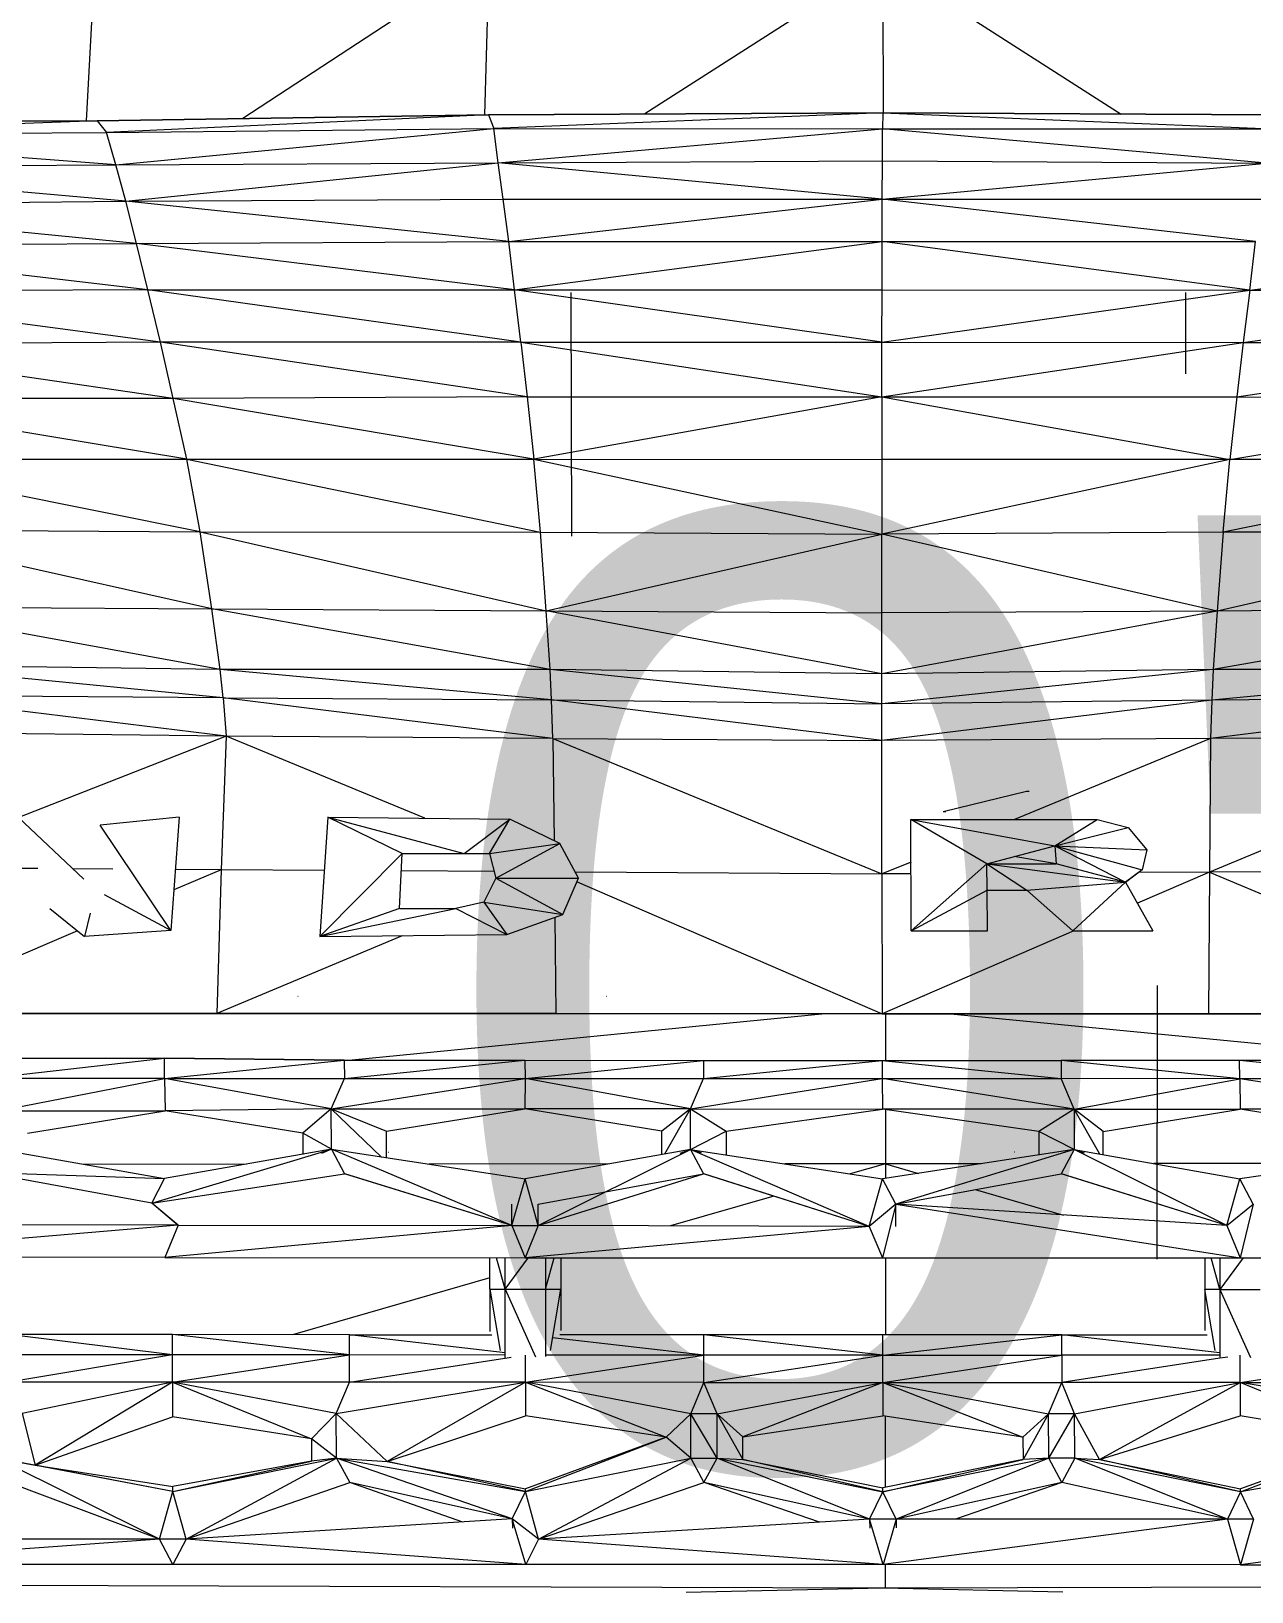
# Model space of a CAD drawing. Header units: inches. Extents: x 9610 to 16692, y -360 to 647.
# Drawn here: x 12435.37 to 12446.94, y 0.35 to 15.14 of the extents above; entities that cross this region are included whole.
import ezdxf

# ---------------------------------------------------------------- set-up
doc = ezdxf.new("R2010")
doc.units = ezdxf.units.IN
doc.header["$MEASUREMENT"] = 0
for name, color, linetype, lineweight in [('0-1', 7, 'Continuous', 5), ('0-3', 45, 'Continuous', 9), ('A-FLOR-LEVL', 51, 'Continuous', 9), ('A-GENM', 5, 'Continuous', 9)]:
    doc.layers.add(name, color=color, linetype=linetype, lineweight=lineweight)
doc.styles.add('Century Gothic', font='ufonts.com_century-gothic.ttf', dxfattribs={"height": 9})

# ---------------------------------------------------------------- blocks, each defined once
blk = doc.blocks.new('Land_Rover_Evoque_-_SUV_Car_Vehicle_Automobile_13067 - Land Rover EVOQUE_dwg-1230547-BUILDING SECTION - EAST_WEST - LOOKING NORTH')
at = {"layer": 'A-GENM'}
for p, q in [((12439.709, 15.841), (12437.375, 14.312)), ((12439.669, 14.347), (12439.709, 15.841)), ((12435.895, 14.29), (12435.976, 15.822)), ((12443.441, 15.801), (12441.186, 14.355)), ((12443.441, 15.801), (12445.699, 14.353)), ((12443.441, 15.801), (12443.442, 14.366)), ((12439.702, 14.348), (12443.439, 14.366)), ((12443.439, 14.366), (12439.702, 14.348)), ((12443.439, 14.366), (12439.754, 14.216)), ((12443.439, 14.366), (12443.438, 14.214)), ((12443.439, 14.366), (12447.177, 14.346)), ((12443.439, 14.366), (12447.122, 14.213)), ((12447.177, 14.346), (12443.439, 14.366)), ((12432.271, 14.272), (12435.994, 14.291)), ((12435.994, 14.291), (12432.271, 14.272)), ((12435.994, 14.291), (12432.415, 14.159)), ((12435.994, 14.291), (12439.702, 14.348)), ((12439.702, 14.348), (12435.994, 14.291)), ((12435.994, 14.291), (12436.084, 14.178)), ((12439.702, 14.348), (12436.084, 14.178)), ((12436.084, 14.178), (12439.754, 14.216)), ((12436.17, 13.873), (12439.754, 14.216)), ((12439.702, 14.348), (12439.754, 14.216)), ((12439.796, 13.891), (12439.754, 14.216)), ((12439.754, 14.216), (12443.438, 14.214)), ((12439.796, 13.891), (12443.438, 14.214)), ((12443.436, 13.909), (12443.438, 14.214)), ((12447.077, 13.889), (12443.438, 14.214)), ((12443.438, 14.214), (12447.122, 14.213)), ((12432.415, 14.159), (12436.084, 14.178)), ((12436.17, 13.873), (12432.415, 14.159)), ((12436.17, 13.873), (12436.084, 14.178)), ((12439.796, 13.891), (12443.436, 13.909)), ((12443.435, 13.547), (12443.436, 13.909)), ((12443.436, 13.909), (12447.077, 13.889)), ((12432.539, 13.854), (12436.17, 13.873)), ((12436.266, 13.529), (12432.539, 13.854)), ((12436.17, 13.873), (12439.796, 13.891)), ((12436.266, 13.529), (12436.17, 13.873)), ((12436.266, 13.529), (12439.796, 13.891)), ((12439.843, 13.548), (12439.796, 13.891)), ((12443.435, 13.547), (12439.796, 13.891)), ((12443.435, 13.547), (12447.077, 13.889)), ((12432.683, 13.491), (12436.266, 13.529)), ((12436.366, 13.128), (12432.683, 13.491)), ((12436.266, 13.529), (12439.843, 13.548)), ((12436.366, 13.128), (12436.266, 13.529)), ((12439.895, 13.146), (12436.266, 13.529)), ((12439.895, 13.146), (12439.843, 13.548)), ((12439.843, 13.548), (12443.435, 13.547)), ((12439.895, 13.146), (12443.435, 13.547)), ((12443.434, 13.146), (12443.435, 13.547)), ((12446.973, 13.145), (12443.435, 13.547)), ((12443.435, 13.547), (12447.028, 13.546)), ((12432.836, 13.109), (12436.366, 13.128)), ((12436.476, 12.689), (12432.836, 13.109)), ((12436.366, 13.128), (12439.895, 13.146)), ((12436.476, 12.689), (12436.366, 13.128)), ((12439.949, 12.688), (12436.366, 13.128)), ((12439.949, 12.688), (12439.895, 13.146)), ((12439.895, 13.146), (12443.434, 13.146)), ((12439.949, 12.688), (12443.434, 13.146)), ((12443.433, 12.687), (12443.434, 13.146)), ((12446.917, 12.686), (12443.434, 13.146)), ((12443.434, 13.146), (12446.973, 13.145)), ((12446.917, 12.686), (12446.973, 13.145)), ((12446.917, 12.686), (12450.503, 13.124)), ((12436.476, 12.689), (12433.01, 12.67)), ((12436.596, 12.191), (12433.01, 12.67)), ((12440.009, 12.191), (12436.476, 12.689)), ((12436.596, 12.191), (12436.476, 12.689)), ((12436.476, 12.689), (12439.949, 12.688)), ((12440.009, 12.191), (12439.949, 12.688)), ((12443.432, 12.19), (12439.949, 12.688)), ((12439.949, 12.688), (12443.433, 12.687)), ((12440.482, 12.662), (12440.489, 10.354)), ((12443.432, 12.19), (12443.433, 12.687)), ((12443.432, 12.19), (12446.917, 12.686)), ((12443.433, 12.687), (12446.917, 12.686)), ((12446.312, 11.891), (12446.31, 12.661)), ((12446.917, 12.686), (12446.855, 12.189)), ((12446.855, 12.189), (12450.391, 12.685)), ((12446.917, 12.686), (12450.391, 12.685)), ((12436.596, 12.191), (12433.183, 12.173)), ((12436.716, 11.656), (12433.183, 12.173)), ((12440.009, 12.191), (12436.596, 12.191)), ((12440.069, 11.674), (12436.596, 12.191)), ((12436.716, 11.656), (12436.596, 12.191)), ((12440.009, 12.191), (12440.069, 11.674)), ((12440.009, 12.191), (12443.431, 11.674)), ((12440.009, 12.191), (12443.432, 12.19)), ((12443.431, 11.674), (12443.432, 12.19)), ((12443.431, 11.674), (12446.855, 12.189)), ((12443.432, 12.19), (12446.855, 12.189)), ((12446.855, 12.189), (12446.794, 11.673)), ((12446.794, 11.673), (12450.269, 12.188)), ((12446.855, 12.189), (12450.269, 12.188)), ((12436.845, 11.082), (12433.365, 11.656)), ((12436.716, 11.656), (12433.365, 11.656)), ((12440.069, 11.674), (12436.716, 11.656)), ((12436.845, 11.082), (12436.716, 11.656)), ((12440.133, 11.081), (12436.716, 11.656)), ((12440.069, 11.674), (12443.431, 11.674)), ((12440.069, 11.674), (12440.133, 11.081)), ((12443.431, 11.674), (12440.133, 11.081)), ((12443.431, 11.674), (12443.43, 11.08)), ((12443.431, 11.674), (12446.794, 11.673)), ((12443.431, 11.674), (12446.727, 11.08)), ((12446.794, 11.673), (12446.727, 11.08)), ((12446.727, 11.08), (12450.147, 11.652)), ((12446.794, 11.673), (12450.147, 11.652)), ((12436.971, 10.393), (12433.548, 11.082)), ((12433.548, 11.082), (12436.845, 11.082)), ((12436.971, 10.393), (12436.845, 11.082)), ((12436.845, 11.082), (12440.195, 10.392)), ((12436.845, 11.082), (12440.133, 11.081)), ((12440.195, 10.392), (12440.133, 11.081)), ((12440.133, 11.081), (12443.43, 11.08)), ((12440.133, 11.081), (12443.43, 10.372)), ((12446.727, 11.08), (12443.43, 11.08)), ((12446.727, 11.08), (12443.43, 10.372)), ((12443.43, 11.08), (12443.43, 10.372)), ((12446.665, 10.39), (12446.727, 11.08)), ((12450.016, 11.078), (12446.665, 10.39)), ((12450.016, 11.078), (12446.727, 11.08)), ((12437.081, 9.665), (12433.736, 10.413)), ((12433.736, 10.413), (12436.971, 10.393)), ((12437.081, 9.665), (12436.971, 10.393)), ((12436.971, 10.393), (12440.251, 9.644)), ((12436.971, 10.393), (12440.195, 10.392)), ((12440.251, 9.644), (12440.195, 10.392)), ((12440.195, 10.392), (12443.43, 10.372)), ((12440.251, 9.644), (12443.43, 10.372)), ((12446.665, 10.39), (12443.43, 10.372)), ((12446.609, 9.643), (12443.43, 10.372)), ((12443.43, 9.625), (12443.43, 10.372)), ((12446.665, 10.39), (12446.609, 9.643)), ((12449.889, 10.389), (12446.609, 9.643)), ((12449.889, 10.389), (12446.665, 10.39)), ((12437.159, 9.09), (12433.905, 9.684)), ((12433.905, 9.684), (12437.081, 9.665)), ((12440.287, 9.089), (12437.081, 9.665)), ((12437.159, 9.09), (12437.081, 9.665)), ((12437.081, 9.665), (12440.251, 9.644)), ((12443.43, 9.049), (12440.251, 9.644)), ((12440.287, 9.089), (12440.251, 9.644)), ((12440.251, 9.644), (12443.43, 9.625)), ((12446.609, 9.643), (12443.43, 9.049)), ((12446.609, 9.643), (12443.43, 9.625)), ((12443.43, 9.049), (12443.43, 9.625)), ((12449.777, 9.661), (12446.572, 9.087)), ((12446.609, 9.643), (12446.572, 9.087)), ((12449.777, 9.661), (12446.609, 9.643)), ((12437.188, 8.821), (12434.026, 9.128)), ((12437.159, 9.09), (12434.026, 9.128)), ((12437.188, 8.821), (12437.159, 9.09)), ((12440.301, 8.801), (12437.159, 9.09)), ((12440.287, 9.089), (12437.159, 9.09)), ((12440.301, 8.801), (12440.287, 9.089)), ((12443.43, 8.762), (12440.287, 9.089)), ((12443.43, 9.049), (12440.287, 9.089)), ((12446.572, 9.087), (12443.43, 8.762)), ((12446.572, 9.087), (12443.43, 9.049)), ((12443.43, 8.762), (12443.43, 9.049)), ((12449.7, 9.087), (12446.558, 8.799)), ((12446.572, 9.087), (12446.558, 8.799)), ((12449.7, 9.087), (12446.572, 9.087)), ((12437.188, 8.821), (12434.064, 8.841)), ((12437.217, 8.456), (12434.064, 8.841)), ((12440.314, 8.436), (12437.188, 8.821)), ((12437.188, 8.821), (12437.217, 8.456)), ((12437.188, 8.821), (12440.301, 8.801)), ((12440.314, 8.436), (12440.301, 8.801)), ((12443.43, 8.417), (12440.301, 8.801)), ((12440.301, 8.801), (12443.43, 8.762)), ((12446.558, 8.799), (12443.43, 8.417)), ((12446.558, 8.799), (12443.43, 8.762)), ((12443.43, 8.417), (12443.43, 8.762)), ((12449.671, 8.818), (12446.546, 8.435)), ((12446.558, 8.799), (12446.546, 8.435)), ((12449.671, 8.818), (12446.558, 8.799)), ((12437.217, 8.456), (12434.114, 8.495)), ((12437.217, 8.456), (12435.244, 7.682)), ((12437.217, 8.456), (12437.171, 7.19)), ((12440.314, 8.436), (12437.217, 8.456)), ((12439.099, 7.678), (12437.217, 8.456)), ((12440.314, 8.436), (12440.325, 7.464)), ((12440.314, 8.436), (12443.432, 7.15)), ((12440.314, 8.436), (12443.43, 8.417)), ((12446.546, 8.435), (12443.43, 8.417)), ((12446.546, 8.435), (12444.688, 7.668)), ((12449.643, 8.453), (12446.535, 7.168)), ((12446.546, 8.435), (12446.535, 7.168)), ((12449.643, 8.453), (12446.546, 8.435)), ((12443.432, 7.15), (12443.43, 8.417)), ((12444.011, 7.742), (12444.801, 7.934)), ((12444.801, 7.934), (12444.828, 7.935)), ((12444.011, 7.742), (12444.038, 7.743)), ((12435.869, 7.1), (12435.246, 7.689)), ((12436.773, 7.689), (12436.024, 7.612)), ((12436.693, 6.614), (12436.024, 7.612)), ((12436.773, 7.689), (12436.693, 6.614)), ((12438.18, 7.689), (12438.105, 6.556)), ((12438.18, 7.689), (12439.904, 7.669)), ((12438.885, 7.343), (12438.18, 7.689)), ((12438.18, 7.689), (12439.472, 7.343)), ((12439.472, 7.343), (12439.904, 7.669)), ((12439.714, 7.343), (12439.904, 7.669)), ((12440.378, 7.438), (12439.904, 7.669)), ((12443.708, 6.612), (12443.705, 7.668)), ((12443.705, 7.668), (12445.47, 7.668)), ((12444.425, 7.246), (12443.705, 7.668)), ((12443.705, 7.668), (12445.071, 7.418)), ((12445.071, 7.418), (12445.47, 7.668)), ((12445.071, 7.418), (12445.764, 7.591)), ((12445.47, 7.668), (12445.764, 7.591)), ((12445.764, 7.591), (12445.941, 7.379)), ((12439.714, 7.343), (12440.378, 7.438)), ((12439.772, 7.112), (12440.378, 7.438)), ((12440.557, 7.112), (12440.378, 7.438)), ((12444.425, 7.246), (12445.071, 7.418)), ((12445.071, 7.418), (12445.083, 7.246)), ((12445.071, 7.418), (12445.941, 7.379)), ((12445.071, 7.418), (12445.898, 7.188)), ((12445.071, 7.418), (12445.739, 7.072)), ((12438.885, 7.343), (12438.105, 6.556)), ((12438.859, 6.824), (12438.885, 7.343)), ((12438.885, 7.343), (12439.472, 7.343)), ((12439.472, 7.343), (12439.714, 7.343)), ((12439.714, 7.343), (12439.772, 7.112)), ((12443.707, 7.263), (12443.432, 7.15)), ((12445.083, 7.246), (12444.684, 7.315)), ((12445.941, 7.379), (12445.898, 7.188)), ((12435.431, 7.201), (12434.954, 7.204)), ((12436.142, 7.196), (12435.765, 7.199)), ((12437.171, 7.19), (12436.722, 6.999)), ((12437.171, 7.19), (12436.736, 7.192)), ((12437.171, 7.19), (12437.129, 5.827)), ((12438.147, 7.184), (12437.171, 7.19)), ((12439.757, 7.173), (12438.876, 7.179)), ((12439.772, 7.112), (12439.658, 6.882)), ((12439.772, 7.112), (12440.408, 6.767)), ((12439.772, 7.112), (12440.557, 7.112)), ((12440.408, 6.767), (12440.557, 7.112)), ((12440.526, 7.169), (12443.432, 7.15)), ((12443.707, 7.152), (12443.432, 7.15)), ((12443.432, 7.15), (12443.434, 5.825)), ((12443.708, 6.612), (12444.425, 7.246)), ((12444.429, 6.996), (12444.425, 7.246)), ((12444.425, 7.246), (12444.806, 6.996)), ((12444.425, 7.246), (12445.739, 7.072)), ((12444.425, 7.246), (12445.083, 7.246)), ((12445.739, 7.072), (12445.083, 7.246)), ((12445.898, 7.188), (12445.739, 7.072)), ((12445.898, 7.188), (12445.741, 7.069)), ((12446.535, 7.168), (12445.853, 6.872)), ((12446.535, 7.168), (12445.865, 7.164)), ((12446.535, 7.168), (12446.525, 5.824)), ((12447.236, 7.172), (12446.535, 7.168)), ((12446.535, 7.168), (12447.399, 6.806)), ((12440.542, 7.077), (12443.434, 5.825)), ((12443.708, 6.612), (12444.429, 6.996)), ((12444.433, 6.612), (12444.429, 6.996)), ((12444.429, 6.996), (12444.806, 6.996)), ((12444.806, 6.996), (12445.739, 7.072)), ((12444.806, 6.996), (12445.242, 6.612)), ((12445.739, 7.072), (12445.242, 6.612)), ((12445.739, 7.072), (12446, 6.612)), ((12435.546, 6.822), (12435.876, 6.557)), ((12436.693, 6.614), (12436.063, 6.952)), ((12438.859, 6.824), (12438.105, 6.556)), ((12438.105, 6.556), (12439.395, 6.824)), ((12438.859, 6.824), (12439.395, 6.824)), ((12439.658, 6.882), (12439.395, 6.824)), ((12439.395, 6.824), (12439.877, 6.575)), ((12439.658, 6.882), (12439.877, 6.575)), ((12439.658, 6.882), (12440.408, 6.767)), ((12435.927, 6.78), (12435.876, 6.557)), ((12439.877, 6.575), (12440.408, 6.767)), ((12440.332, 6.739), (12440.342, 5.826)), ((12435.809, 6.61), (12433.971, 5.827)), ((12436.693, 6.614), (12435.876, 6.557)), ((12438.886, 6.565), (12437.129, 5.827)), ((12438.105, 6.556), (12439.877, 6.575)), ((12445.251, 6.612), (12443.434, 5.825)), ((12443.708, 6.612), (12444.433, 6.612)), ((12445.242, 6.612), (12446, 6.612)), ((12446.041, 6.093), (12446.037, 3.5)), ((12446.039, 6.094), (12446.041, 6.093)), ((12437.895, 5.991), (12437.899, 5.991)), ((12440.821, 5.993), (12440.824, 5.993)), ((12443.828, 5.995), (12443.831, 5.995)), ((12433.971, 5.827), (12437.129, 5.827)), ((12437.129, 5.827), (12433.971, 5.827)), ((12437.129, 5.826), (12433.972, 5.827)), ((12437.129, 5.827), (12440.342, 5.826)), ((12440.342, 5.826), (12437.129, 5.827)), ((12440.342, 5.826), (12437.129, 5.826)), ((12442.892, 5.825), (12438.412, 5.384)), ((12440.342, 5.826), (12443.434, 5.825)), ((12443.434, 5.825), (12440.342, 5.826)), ((12443.434, 5.825), (12440.342, 5.826)), ((12443.434, 5.825), (12446.525, 5.824)), ((12446.525, 5.824), (12443.434, 5.825)), ((12446.526, 5.824), (12443.434, 5.825)), ((12443.466, 5.825), (12443.465, 5.38)), ((12448.611, 5.382), (12444.051, 5.825)), ((12446.525, 5.824), (12449.738, 5.823)), ((12449.738, 5.823), (12446.525, 5.824)), ((12449.739, 5.823), (12446.526, 5.824)), ((12434.936, 5.404), (12436.632, 5.404)), ((12434.936, 5.404), (12436.632, 5.403)), ((12434.936, 5.212), (12436.632, 5.403)), ((12438.334, 5.384), (12436.632, 5.404)), ((12436.632, 5.212), (12436.632, 5.403)), ((12436.632, 5.403), (12438.334, 5.384)), ((12436.632, 5.212), (12438.334, 5.384)), ((12438.334, 5.384), (12440.048, 5.384)), ((12438.334, 5.384), (12438.339, 5.212)), ((12438.339, 5.212), (12440.048, 5.384)), ((12440.048, 5.384), (12441.741, 5.383)), ((12440.048, 5.384), (12440.049, 5.211)), ((12440.049, 5.211), (12441.741, 5.383)), ((12441.741, 5.383), (12443.435, 5.383)), ((12441.741, 5.383), (12441.741, 5.211)), ((12441.741, 5.211), (12443.435, 5.383)), ((12443.435, 5.383), (12445.13, 5.383)), ((12443.435, 5.383), (12443.435, 5.21)), ((12443.435, 5.383), (12445.13, 5.21)), ((12446.821, 5.382), (12445.13, 5.383)), ((12446.822, 5.209), (12445.13, 5.383)), ((12445.13, 5.383), (12445.13, 5.21)), ((12448.536, 5.381), (12446.821, 5.382)), ((12448.531, 5.209), (12446.821, 5.382)), ((12446.822, 5.209), (12446.821, 5.382)), ((12436.632, 5.212), (12434.936, 5.212)), ((12435.057, 4.905), (12436.632, 5.212)), ((12438.213, 4.924), (12436.632, 5.212)), ((12436.632, 5.212), (12438.339, 5.212)), ((12436.632, 5.212), (12436.638, 4.904)), ((12438.213, 4.924), (12438.339, 5.212)), ((12438.213, 4.924), (12440.049, 5.211)), ((12438.339, 5.212), (12440.049, 5.211)), ((12440.049, 5.211), (12440.047, 4.923)), ((12441.617, 4.923), (12440.049, 5.211)), ((12440.049, 5.211), (12441.741, 5.211)), ((12441.617, 4.923), (12441.741, 5.211)), ((12441.617, 4.923), (12443.435, 5.21)), ((12441.741, 5.211), (12443.435, 5.21)), ((12445.253, 4.922), (12443.435, 5.21)), ((12443.435, 5.21), (12445.13, 5.21)), ((12443.435, 5.21), (12443.436, 4.922)), ((12445.253, 4.922), (12445.13, 5.21)), ((12446.822, 5.209), (12445.13, 5.21)), ((12445.253, 4.922), (12446.822, 5.209)), ((12448.657, 4.921), (12446.822, 5.209)), ((12448.531, 5.209), (12446.822, 5.209)), ((12446.822, 5.209), (12446.825, 4.921)), ((12435.057, 4.905), (12436.638, 4.904)), ((12435.333, 4.694), (12436.638, 4.904)), ((12438.213, 4.924), (12436.638, 4.904)), ((12437.944, 4.693), (12436.638, 4.904)), ((12438.213, 4.924), (12437.944, 4.693)), ((12438.215, 4.54), (12438.213, 4.924)), ((12438.213, 4.924), (12438.69, 4.467)), ((12438.213, 4.924), (12438.735, 4.712)), ((12438.213, 4.924), (12440.047, 4.923)), ((12438.735, 4.712), (12440.047, 4.923)), ((12441.345, 4.711), (12440.047, 4.923)), ((12441.617, 4.923), (12440.047, 4.923)), ((12441.617, 4.923), (12441.345, 4.711)), ((12441.375, 4.496), (12441.617, 4.923)), ((12441.618, 4.539), (12441.617, 4.923)), ((12441.617, 4.923), (12441.956, 4.711)), ((12441.617, 4.923), (12443.436, 4.922)), ((12441.956, 4.711), (12443.436, 4.922)), ((12444.917, 4.71), (12443.436, 4.922)), ((12445.253, 4.922), (12443.436, 4.922)), ((12443.465, 4.922), (12443.464, 4.402)), ((12445.253, 4.922), (12444.917, 4.71)), ((12445.497, 4.495), (12445.253, 4.922)), ((12445.527, 4.71), (12445.253, 4.922)), ((12445.253, 4.922), (12445.254, 4.538)), ((12445.253, 4.922), (12446.825, 4.921)), ((12445.527, 4.71), (12446.825, 4.921)), ((12448.138, 4.709), (12446.825, 4.921)), ((12448.657, 4.921), (12446.825, 4.921)), ((12437.944, 4.693), (12437.944, 4.492)), ((12438.215, 4.54), (12437.944, 4.693)), ((12438.735, 4.461), (12438.735, 4.712)), ((12441.345, 4.491), (12441.345, 4.711)), ((12441.618, 4.539), (12441.956, 4.711)), ((12441.956, 4.711), (12441.956, 4.487)), ((12444.917, 4.71), (12444.917, 4.486)), ((12445.254, 4.538), (12444.917, 4.71)), ((12445.527, 4.489), (12445.527, 4.71)), ((12435.057, 4.54), (12436.634, 4.262)), ((12436.513, 4.031), (12438.215, 4.54)), ((12438.215, 4.54), (12436.634, 4.262)), ((12438.215, 4.54), (12438.121, 4.499)), ((12438.215, 4.54), (12440.05, 4.261)), ((12439.925, 3.819), (12438.215, 4.54)), ((12438.215, 4.54), (12438.34, 4.309)), ((12438.751, 4.512), (12438.754, 4.513)), ((12441.618, 4.539), (12440.05, 4.261)), ((12440.173, 3.819), (12441.618, 4.539)), ((12441.521, 4.505), (12441.618, 4.539)), ((12441.618, 4.539), (12441.717, 4.51)), ((12441.618, 4.539), (12443.436, 4.26)), ((12443.312, 3.809), (12441.618, 4.539)), ((12441.618, 4.539), (12441.741, 4.309)), ((12441.677, 4.514), (12441.68, 4.515)), ((12445.254, 4.538), (12443.436, 4.26)), ((12445.254, 4.538), (12443.562, 4.02)), ((12444.684, 4.516), (12444.688, 4.517)), ((12445.254, 4.538), (12445.131, 4.308)), ((12445.254, 4.538), (12445.157, 4.51)), ((12445.35, 4.504), (12445.254, 4.538)), ((12445.254, 4.538), (12446.823, 4.259)), ((12446.7, 3.817), (12445.254, 4.538)), ((12448.658, 4.537), (12446.823, 4.259)), ((12436.513, 4.031), (12434.937, 4.32)), ((12434.937, 4.32), (12436.634, 4.262)), ((12437.411, 4.398), (12435.867, 4.397)), ((12436.513, 4.031), (12438.34, 4.309)), ((12439.925, 3.819), (12438.34, 4.309)), ((12439.925, 3.819), (12438.341, 4.309)), ((12440.838, 4.401), (12439.137, 4.399)), ((12440.173, 3.819), (12441.741, 4.309)), ((12440.174, 4.02), (12441.741, 4.309)), ((12443.312, 3.809), (12441.741, 4.309)), ((12443.312, 3.809), (12441.743, 4.308)), ((12443.464, 4.402), (12442.512, 4.402)), ((12443.464, 4.402), (12443.132, 4.307)), ((12444.372, 4.403), (12443.464, 4.402)), ((12443.464, 4.402), (12443.464, 4.264)), ((12443.464, 4.402), (12443.778, 4.312)), ((12443.562, 4.02), (12445.131, 4.308)), ((12446.7, 3.817), (12445.131, 4.308)), ((12446.7, 3.817), (12445.132, 4.307)), ((12447.789, 4.405), (12446.007, 4.404)), ((12436.513, 4.031), (12436.634, 4.262)), ((12439.925, 3.819), (12440.05, 4.261)), ((12440.173, 3.819), (12440.05, 4.261)), ((12443.312, 3.809), (12443.436, 4.26)), ((12443.562, 4.02), (12443.436, 4.26)), ((12444.315, 4.158), (12445.153, 3.917)), ((12446.7, 3.817), (12446.823, 4.259)), ((12446.95, 4.019), (12446.823, 4.259)), ((12436.761, 3.82), (12436.513, 4.031)), ((12436.513, 4.031), (12436.514, 4.031)), ((12436.761, 3.819), (12436.513, 4.031)), ((12436.761, 3.819), (12436.514, 4.031)), ((12436.761, 3.82), (12436.514, 4.031)), ((12439.925, 3.819), (12439.925, 4.021)), ((12440.173, 3.819), (12440.174, 4.02)), ((12442.406, 4.097), (12441.428, 3.815)), ((12443.562, 4.02), (12443.312, 3.809)), ((12443.562, 4.02), (12443.437, 3.511)), ((12446.7, 3.817), (12443.562, 4.02)), ((12443.563, 3.808), (12443.562, 4.02)), ((12443.562, 4.02), (12446.825, 3.51)), ((12446.7, 3.817), (12446.95, 4.019)), ((12446.95, 4.019), (12446.825, 3.51)), ((12436.761, 3.82), (12433.246, 3.523)), ((12436.761, 3.82), (12433.372, 3.83)), ((12436.761, 3.82), (12436.635, 3.513)), ((12439.925, 3.819), (12436.635, 3.513)), ((12436.761, 3.819), (12436.761, 3.82)), ((12436.761, 3.82), (12439.925, 3.819)), ((12439.925, 3.819), (12439.924, 3.819)), ((12439.925, 3.819), (12440.173, 3.819)), ((12439.925, 3.819), (12440.051, 3.512)), ((12440.173, 3.819), (12440.051, 3.512)), ((12443.312, 3.809), (12440.051, 3.512)), ((12443.312, 3.809), (12440.173, 3.819)), ((12443.312, 3.809), (12440.173, 3.819)), ((12440.174, 3.819), (12440.173, 3.819)), ((12443.312, 3.809), (12443.312, 3.809)), ((12443.312, 3.809), (12443.437, 3.511)), ((12446.7, 3.817), (12446.825, 3.51)), ((12436.635, 3.513), (12433.246, 3.523)), ((12436.635, 3.513), (12440.051, 3.512)), ((12439.716, 3.214), (12439.716, 3.512)), ((12439.861, 3.214), (12439.778, 3.512)), ((12439.861, 3.214), (12439.86, 3.512)), ((12439.861, 3.214), (12440.081, 3.514)), ((12440.051, 3.512), (12443.437, 3.511)), ((12440.242, 3.512), (12440.243, 3.214)), ((12440.243, 3.214), (12440.324, 3.512)), ((12440.388, 3.512), (12440.388, 3.213)), ((12443.437, 3.511), (12446.825, 3.51)), ((12443.464, 3.511), (12443.464, 2.781)), ((12446.49, 3.51), (12446.49, 3.212)), ((12446.635, 3.212), (12446.553, 3.51)), ((12446.634, 3.51), (12446.635, 3.212)), ((12446.854, 3.51), (12446.635, 3.212)), ((12446.825, 3.51), (12450.24, 3.51)), ((12439.716, 3.321), (12437.847, 2.782)), ((12439.716, 3.214), (12439.716, 2.813)), ((12439.716, 3.214), (12439.815, 2.634)), ((12439.716, 3.214), (12439.861, 3.214)), ((12439.861, 2.568), (12439.861, 3.214)), ((12439.861, 3.214), (12440.243, 3.214)), ((12439.861, 3.214), (12440.148, 2.574)), ((12440.243, 3.214), (12440.243, 2.576)), ((12440.243, 3.214), (12440.388, 3.213)), ((12440.29, 2.634), (12440.388, 3.213)), ((12440.388, 3.213), (12440.389, 2.823)), ((12446.49, 3.212), (12446.49, 2.822)), ((12446.635, 3.212), (12446.49, 3.212)), ((12446.588, 2.634), (12446.49, 3.212)), ((12446.635, 3.212), (12447.017, 3.212)), ((12446.635, 3.212), (12446.923, 2.568)), ((12446.635, 3.212), (12446.635, 2.571)), ((12436.709, 2.783), (12435.158, 2.783)), ((12436.709, 2.591), (12435.158, 2.783)), ((12438.387, 2.782), (12436.709, 2.783)), ((12438.387, 2.591), (12436.709, 2.783)), ((12436.709, 2.591), (12436.709, 2.783)), ((12438.387, 2.782), (12439.735, 2.782)), ((12439.861, 2.612), (12438.387, 2.782)), ((12438.387, 2.591), (12438.387, 2.782)), ((12441.744, 2.59), (12440.31, 2.752)), ((12441.744, 2.781), (12440.378, 2.782)), ((12443.439, 2.781), (12441.744, 2.781)), ((12443.439, 2.59), (12441.744, 2.781)), ((12441.744, 2.59), (12441.744, 2.781)), ((12445.135, 2.781), (12443.439, 2.781)), ((12443.439, 2.59), (12445.135, 2.781)), ((12443.439, 2.59), (12443.439, 2.781)), ((12445.135, 2.781), (12446.514, 2.78)), ((12446.635, 2.61), (12445.135, 2.781)), ((12445.135, 2.589), (12445.135, 2.781)), ((12436.709, 2.591), (12435.157, 2.332)), ((12436.709, 2.591), (12435.157, 2.591)), ((12436.709, 2.332), (12438.387, 2.591)), ((12436.709, 2.332), (12436.709, 2.591)), ((12438.387, 2.591), (12436.709, 2.591)), ((12438.387, 2.332), (12438.387, 2.591)), ((12439.861, 2.59), (12438.387, 2.591)), ((12438.387, 2.332), (12439.858, 2.56)), ((12439.861, 2.561), (12439.918, 2.569)), ((12440.053, 2.332), (12441.744, 2.59)), ((12440.053, 2.332), (12440.053, 2.59)), ((12441.744, 2.59), (12440.243, 2.59)), ((12441.744, 2.331), (12443.439, 2.59)), ((12441.744, 2.331), (12441.744, 2.59)), ((12443.439, 2.59), (12441.744, 2.59)), ((12443.439, 2.331), (12443.439, 2.59)), ((12443.439, 2.59), (12445.135, 2.589)), ((12443.439, 2.331), (12445.135, 2.589)), ((12446.635, 2.589), (12445.135, 2.589)), ((12445.135, 2.589), (12445.135, 2.33)), ((12446.633, 2.559), (12445.135, 2.33)), ((12446.708, 2.571), (12446.635, 2.559)), ((12446.826, 2.33), (12446.826, 2.589)), ((12446.826, 2.33), (12448.492, 2.588)), ((12436.709, 2.332), (12435.157, 2.332)), ((12436.709, 2.332), (12435.283, 2.035)), ((12436.709, 2.332), (12435.406, 1.545)), ((12438.261, 2.035), (12436.709, 2.332)), ((12438.387, 2.332), (12436.709, 2.332)), ((12436.709, 2.332), (12438.026, 1.794)), ((12436.709, 2.332), (12436.71, 2.005)), ((12438.261, 2.035), (12440.053, 2.332)), ((12438.261, 2.035), (12438.387, 2.332)), ((12440.053, 2.332), (12438.387, 2.332)), ((12440.053, 2.332), (12438.744, 1.582)), ((12441.619, 2.034), (12440.053, 2.332)), ((12441.744, 2.331), (12440.053, 2.332)), ((12440.053, 2.332), (12441.387, 1.812)), ((12440.053, 2.332), (12440.054, 2.014)), ((12441.619, 2.034), (12441.744, 2.331)), ((12441.869, 2.034), (12441.744, 2.331)), ((12441.744, 2.331), (12443.439, 2.331)), ((12441.869, 2.034), (12443.439, 2.331)), ((12443.439, 2.331), (12442.114, 1.813)), ((12443.439, 2.331), (12445.01, 2.033)), ((12443.439, 2.331), (12444.766, 1.811)), ((12443.439, 2.331), (12445.135, 2.33)), ((12443.439, 2.331), (12443.44, 2.013)), ((12445.01, 2.033), (12445.135, 2.33)), ((12445.258, 2.033), (12445.135, 2.33)), ((12446.826, 2.33), (12445.135, 2.33)), ((12445.258, 2.033), (12446.826, 2.33)), ((12445.494, 1.6), (12446.826, 2.33)), ((12448.618, 2.032), (12446.826, 2.33)), ((12448.137, 1.792), (12446.826, 2.33)), ((12446.826, 2.33), (12446.827, 2.013)), ((12446.826, 2.33), (12448.492, 2.329)), ((12435.283, 2.035), (12435.406, 1.545)), ((12435.406, 1.545), (12436.71, 2.005)), ((12438.026, 1.794), (12436.71, 2.005)), ((12438.261, 2.035), (12438.026, 1.794)), ((12438.262, 1.612), (12438.261, 2.035)), ((12438.261, 2.035), (12438.744, 1.582)), ((12438.744, 1.582), (12440.054, 2.014)), ((12441.387, 1.812), (12440.054, 2.014)), ((12441.619, 2.034), (12441.387, 1.812)), ((12441.621, 1.611), (12441.619, 2.034)), ((12441.869, 1.611), (12441.619, 2.034)), ((12441.869, 2.034), (12441.619, 2.034)), ((12441.869, 1.611), (12441.869, 2.034)), ((12441.869, 2.034), (12442.112, 1.601)), ((12441.869, 2.034), (12442.114, 1.813)), ((12442.114, 1.813), (12443.44, 2.013)), ((12444.766, 1.811), (12443.44, 2.013)), ((12443.463, 2.01), (12443.463, 1.337)), ((12445.01, 2.033), (12444.766, 1.811)), ((12445.01, 2.033), (12444.769, 1.6)), ((12445.012, 1.611), (12445.01, 2.033)), ((12445.258, 2.033), (12445.01, 2.033)), ((12445.012, 1.611), (12445.258, 2.033)), ((12445.259, 1.611), (12445.258, 2.033)), ((12445.494, 1.6), (12445.258, 2.033)), ((12445.494, 1.6), (12446.827, 2.013)), ((12448.137, 1.792), (12446.827, 2.013)), ((12438.026, 1.794), (12438.026, 1.583)), ((12438.262, 1.612), (12438.026, 1.794)), ((12440.054, 1.295), (12441.387, 1.812)), ((12441.387, 1.812), (12440.055, 1.323)), ((12441.621, 1.611), (12441.387, 1.812)), ((12442.112, 1.601), (12442.114, 1.813)), ((12444.766, 1.811), (12444.769, 1.6)), ((12448.137, 1.792), (12446.828, 1.322)), ((12446.828, 1.293), (12448.137, 1.792)), ((12436.586, 0.845), (12435.038, 1.613)), ((12436.711, 1.295), (12435.038, 1.613)), ((12435.038, 1.613), (12435.406, 1.545)), ((12435.406, 1.545), (12436.711, 1.343)), ((12436.711, 1.295), (12435.406, 1.545)), ((12436.711, 1.295), (12438.262, 1.612)), ((12438.026, 1.583), (12436.711, 1.343)), ((12436.711, 1.295), (12438.026, 1.583)), ((12436.837, 0.844), (12438.262, 1.612)), ((12438.262, 1.612), (12438.026, 1.583)), ((12439.928, 1.036), (12438.262, 1.612)), ((12438.262, 1.612), (12438.388, 1.382)), ((12438.262, 1.612), (12440.054, 1.295)), ((12438.262, 1.612), (12438.744, 1.582)), ((12438.744, 1.582), (12440.055, 1.323)), ((12440.054, 1.295), (12438.744, 1.582)), ((12440.054, 1.295), (12441.621, 1.611)), ((12440.178, 0.844), (12441.621, 1.611)), ((12441.621, 1.611), (12441.745, 1.381)), ((12441.621, 1.611), (12441.869, 1.611)), ((12441.745, 1.381), (12441.869, 1.611)), ((12443.315, 1.035), (12441.869, 1.611)), ((12441.869, 1.611), (12443.441, 1.294)), ((12441.869, 1.611), (12442.112, 1.601)), ((12442.112, 1.601), (12443.441, 1.332)), ((12443.441, 1.294), (12442.112, 1.601)), ((12445.012, 1.611), (12443.441, 1.294)), ((12444.769, 1.6), (12443.441, 1.332)), ((12443.441, 1.294), (12444.769, 1.6)), ((12445.012, 1.611), (12443.567, 1.035)), ((12445.012, 1.611), (12444.769, 1.6)), ((12445.259, 1.611), (12445.012, 1.611)), ((12445.136, 1.38), (12445.012, 1.611)), ((12445.259, 1.611), (12445.136, 1.38)), ((12446.828, 1.293), (12445.259, 1.611)), ((12446.705, 1.034), (12445.259, 1.611)), ((12445.259, 1.611), (12445.494, 1.6)), ((12445.494, 1.6), (12446.828, 1.322)), ((12446.828, 1.293), (12445.494, 1.6)), ((12448.618, 1.609), (12446.828, 1.293)), ((12436.586, 0.845), (12435.158, 1.382)), ((12436.711, 1.295), (12436.711, 1.343)), ((12436.837, 0.844), (12438.388, 1.382)), ((12439.928, 1.036), (12438.388, 1.382)), ((12439.461, 1.007), (12438.388, 1.381)), ((12440.178, 0.844), (12441.745, 1.381)), ((12443.315, 1.035), (12441.745, 1.381)), ((12442.839, 1.006), (12441.746, 1.38)), ((12443.441, 1.294), (12443.441, 1.332)), ((12445.136, 1.38), (12443.567, 1.035)), ((12445.136, 1.38), (12444.129, 1.035)), ((12446.705, 1.034), (12445.136, 1.38)), ((12436.586, 0.845), (12436.711, 1.295)), ((12436.837, 0.844), (12436.711, 1.295)), ((12439.928, 1.036), (12440.054, 1.295)), ((12440.054, 1.295), (12440.055, 1.323)), ((12440.178, 0.844), (12440.054, 1.295)), ((12443.315, 1.035), (12443.441, 1.294)), ((12443.567, 1.035), (12443.441, 1.294)), ((12446.828, 1.293), (12446.705, 1.034)), ((12446.828, 1.293), (12446.828, 1.322)), ((12446.953, 1.034), (12446.828, 1.293)), ((12439.928, 1.036), (12436.837, 0.844)), ((12439.928, 1.036), (12439.929, 0.95)), ((12440.178, 0.844), (12439.928, 1.036)), ((12440.056, 0.603), (12439.928, 1.036)), ((12443.315, 1.035), (12440.178, 0.844)), ((12443.315, 1.035), (12443.316, 0.95)), ((12443.567, 1.035), (12443.315, 1.035)), ((12443.442, 0.603), (12443.315, 1.035)), ((12443.567, 1.035), (12443.442, 0.603)), ((12446.705, 1.034), (12443.442, 0.603)), ((12446.705, 1.034), (12443.567, 1.035)), ((12443.567, 1.035), (12443.567, 0.951)), ((12446.705, 1.034), (12446.705, 1.034)), ((12446.953, 1.034), (12446.705, 1.034)), ((12446.705, 1.034), (12446.829, 0.602)), ((12446.953, 1.034), (12446.829, 0.602)), ((12450.046, 1.033), (12446.829, 0.602)), ((12436.586, 0.845), (12433.241, 0.605)), ((12436.586, 0.845), (12433.366, 0.845)), ((12436.586, 0.845), (12436.586, 0.844)), ((12436.837, 0.844), (12436.586, 0.845)), ((12436.711, 0.604), (12436.586, 0.845)), ((12436.837, 0.844), (12436.711, 0.604)), ((12436.837, 0.844), (12436.838, 0.844)), ((12440.056, 0.603), (12436.837, 0.844)), ((12440.178, 0.844), (12440.056, 0.603)), ((12440.178, 0.844), (12440.178, 0.843)), ((12443.442, 0.603), (12440.178, 0.844)), ((12436.711, 0.604), (12433.241, 0.605)), ((12440.056, 0.603), (12436.711, 0.604)), ((12443.442, 0.603), (12440.056, 0.603)), ((12446.829, 0.602), (12443.442, 0.603)), ((12443.463, 0.606), (12443.462, 0.38)), ((12446.829, 0.602), (12450.172, 0.601)), ((12443.443, 0.381), (12429.267, 0.422)), ((12443.443, 0.381), (12441.577, 0.339)), ((12457.619, 0.415), (12443.443, 0.381)), ((12445.147, 0.342), (12443.443, 0.381))]:
    blk.add_line(p, q, dxfattribs=at)
blk = doc.blocks.new('Land_Rover_Evoque_-_SUV_Car_Vehicle_Automobile_13067 - Land_Rover_Evoque_-_SUV_Car_Vehicle_Automobile_13067-1230553-BUILDING SECTION - EAST_WEST - LOOKING NORTH')
blk.add_blockref('Land_Rover_Evoque_-_SUV_Car_Vehicle_Automobile_13067 - Land Rover EVOQUE_dwg-1230547-BUILDING SECTION - EAST_WEST - LOOKING NORTH', (0, 0))
blk = doc.blocks.new('CTR  - Topography_rvt-1-BUILDING SECTION - EAST_WEST - LOOKING NORTH')
at = {"layer": '0-3'}
blk.add_blockref('Land_Rover_Evoque_-_SUV_Car_Vehicle_Automobile_13067 - Land_Rover_Evoque_-_SUV_Car_Vehicle_Automobile_13067-1230553-BUILDING SECTION - EAST_WEST - LOOKING NORTH', (0, 0), dxfattribs=at)

msp = doc.modelspace()

# ---------------------------------------------------------------- block references
at = {"layer": '0-1'}
msp.add_blockref('CTR  - Topography_rvt-1-BUILDING SECTION - EAST_WEST - LOOKING NORTH', (0, 0), dxfattribs=at)

# ---------------------------------------------------------------- texts
at = {"layer": 'A-FLOR-LEVL', "insert": (12439.1181, 10.5508), "char_height": 9, "width": 129.987, "attachment_point": 1, "style": 'Century Gothic'}
msp.add_mtext('0\' - 0" - 1ST FLOOR', dxfattribs=at)

doc.saveas('drawing.dxf')
